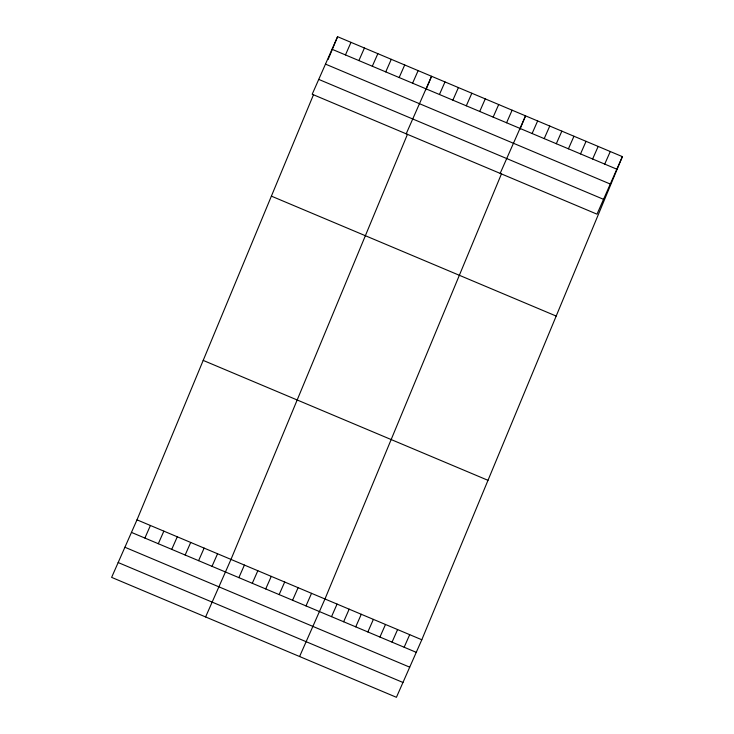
<?xml version="1.0" encoding="UTF-8"?>
<svg xmlns="http://www.w3.org/2000/svg" width="734" height="734" viewBox="0 0 734 734"><rect width="100%" height="100%" fill="white"/><g stroke="black" fill="none" stroke-linecap="round" stroke-linejoin="round"><path stroke-width="1.1" d="M622.377 156.626L596.999 214.163L312.198 94.236L337.576 36.7L622.377 156.626L421.802 639.764L396.424 697.3L111.623 577.374L137.001 519.837L313.51 94.677M328.126 59.472L337.576 36.7M407.489 134.249L230.99 559.409L205.603 616.955M425.977 89.731L431.564 76.272L406.186 133.817M501.478 173.83L324.969 598.981L299.591 656.526M519.956 129.312L525.544 115.853L500.166 173.389M345.457 54.931L350.999 42.352M144.882 538.059L150.424 525.489M358.88 60.583L364.431 48.004M158.305 543.72L163.856 531.141M372.312 66.234L377.854 53.665M171.738 549.371L177.279 536.793M385.735 71.886L391.286 59.316M185.161 555.023L190.702 542.454M399.158 77.538L404.709 64.968M198.584 560.675L204.135 548.105M412.591 83.199L418.132 70.62M212.016 566.327L217.558 553.757M439.446 94.502L444.988 81.933M238.862 577.64L244.413 565.061M452.869 100.154L458.411 87.585M252.294 583.291L257.836 570.722M466.292 105.806L471.843 93.236M265.717 588.943L271.268 576.374M479.724 111.467L485.266 98.888M279.14 594.595L284.691 582.025M493.147 117.119L498.689 104.54M292.572 600.256L298.114 587.677M506.57 122.771L512.121 110.201M305.995 605.908L311.546 593.329M532.104 133.524L537.646 120.945M331.529 616.652L337.071 604.082M544.206 138.616L549.757 126.046M343.631 621.753L349.173 609.174M556.308 143.717L561.859 131.138M355.733 626.845L361.284 614.275M568.419 148.809L573.96 136.24M367.844 631.946L373.386 619.377M580.521 153.911L586.062 141.332M379.946 637.048L385.488 624.469M592.622 159.003L598.173 146.433M392.048 642.14L397.589 629.57M604.724 164.104L610.275 151.525M404.15 647.241L409.7 634.662M332.034 49.27L616.835 169.196M325.483 64.115L610.284 184.041M318.739 79.4L603.541 199.327M271.387 196.134L556.188 316.06M203.19 360.403L487.991 480.32M137.001 519.837L421.802 639.764M131.459 532.407L416.251 652.333M124.908 547.252L409.71 667.169M118.165 562.538L402.966 682.464"/></g></svg>
